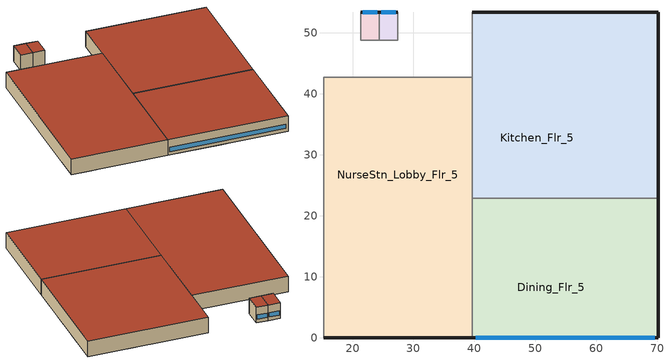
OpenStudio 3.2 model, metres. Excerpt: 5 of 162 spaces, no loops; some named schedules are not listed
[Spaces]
NurseStn_Lobby_Flr_5
 floor to NurseStn_Lobby_Flr_4: 39.62,42.67 39.62,10.67 28.96,10.67 28.96,19.81 15.24,19.81 15.24,42.67 z17.07
 floor to Corridor_SE_Flr_4: 39.62,10.67 39.62,0 28.96,0 28.96,4.57 15.24,4.57 15.24,10.67 z17.07
 floor to Lab_Flr_4: 28.96,19.81 28.96,10.67 15.24,10.67 15.24,19.81 z17.07
 floor to PatRoom1_8_Flr_4: 19.81,4.57 19.81,0 15.24,0 15.24,4.57 z17.07
 floor to PatRoom1_9_Flr_4: 24.38,4.57 24.38,0 19.81,0 19.81,4.57 z17.07
 floor to PatRoom1_10_Flr_4: 28.96,4.57 28.96,0 24.38,0 24.38,4.57 z17.07
 wall outside: 15.24,0 39.62,0 z17.07:21.34
 wall to Dining_Flr_5: 39.62,0 39.62,22.86 z17.07:21.34
 wall to Corridor_Flr_5: 39.62,42.67 15.24,42.67 15.24,0 z17.07:21.34
 wall to Kitchen_Flr_5: 39.62,22.86 39.62,42.67 z17.07:21.34
 roof outside: 39.62,0 39.62,42.67 15.24,42.67 15.24,0 z21.34
Dining_Flr_5
 floor to PatRoom3_2_Flr_4: 70.1,13.41 70.1,8.99 65.53,8.99 65.53,13.41 z17.07
 floor to Radiology_Flr_4: 60.96,22.86 60.96,19.81 39.62,19.81 39.62,22.86 z17.07
 floor to PatRoom1_1_Flr_4: 44.2,4.57 44.2,0 39.62,0 39.62,4.57 z17.07
 floor to Corridor_SE_Flr_4: 65.53,22.86 65.53,4.57 39.62,4.57 39.62,10.67 60.96,10.67 60.96,22.86 z17.07
 floor to NurseStn_Lobby_Flr_4: 60.96,19.81 60.96,10.67 39.62,10.67 39.62,19.81 z17.07
 floor to PatRoom2_Flr_4: 70.1,4.57 70.1,0 62.48,0 62.48,4.57 z17.07
 floor to PatRoom3_1_Flr_4: 70.1,8.99 70.1,4.57 65.53,4.57 65.53,8.99 z17.07
 floor to PatRoom1_5_Flr_4: 62.48,4.57 62.48,0 57.91,0 57.91,4.57 z17.07
 floor to PatRoom1_4_Flr_4: 57.91,4.57 57.91,0 53.34,0 53.34,4.57 z17.07
 floor to PatRoom1_2_Flr_4: 48.77,4.57 48.77,0 44.2,0 44.2,4.57 z17.07
 floor to PatRoom1_3_Flr_4: 53.34,4.57 53.34,0 48.77,0 48.77,4.57 z17.07
 floor to PatRoom3_5_Flr_4: 70.1,22.86 70.1,22.25 65.53,22.25 65.53,22.86 z17.07
 floor to PatRoom3_3_Flr_4: 70.1,17.83 70.1,13.41 65.53,13.41 65.53,17.83 z17.07
 floor to PatRoom3_4_Flr_4: 70.1,22.25 70.1,17.83 65.53,17.83 65.53,22.25 z17.07
 wall outside: 39.62,0 70.1,0 70.1,22.86 z17.07:21.34
 wall to Kitchen_Flr_5: 70.1,22.86 39.62,22.86 z17.07:21.34
 window: 40.2,0 69.53,0 z17.98:19.2
 roof outside: 70.1,0 70.1,22.86 39.62,22.86 39.62,0 z21.34
Kitchen_Flr_5
 floor to Corridor_NW_Flr_4: 65.53,48.77 65.53,42.67 39.62,42.67 39.62,48.77 z17.07
 floor to Radiology_Flr_4: 60.96,42.67 60.96,22.86 39.62,22.86 39.62,42.67 z17.07
 floor to PatRoom5_1_Flr_4: 44.2,53.34 44.2,48.77 39.62,48.77 39.62,53.34 z17.07
 floor to Corridor_SE_Flr_4: 65.53,42.67 65.53,22.86 60.96,22.86 60.96,42.67 z17.07
 floor to PatRoom4_Flr_4: 70.1,53.34 70.1,48.77 62.48,48.77 62.48,53.34 z17.07
 floor to PatRoom5_5_Flr_4: 62.48,53.34 62.48,48.77 57.91,48.77 57.91,53.34 z17.07
 floor to PatRoom3_5_Flr_4: 70.1,26.67 70.1,22.86 65.53,22.86 65.53,26.67 z17.07
 floor to PatRoom5_2_Flr_4: 48.77,53.34 48.77,48.77 44.2,48.77 44.2,53.34 z17.07
 floor to PatRoom5_3_Flr_4: 53.34,53.34 53.34,48.77 48.77,48.77 48.77,53.34 z17.07
 floor to PatRoom5_4_Flr_4: 57.91,53.34 57.91,48.77 53.34,48.77 53.34,53.34 z17.07
 floor to PatRoom3_7_Flr_4: 70.1,35.51 70.1,31.09 65.53,31.09 65.53,35.51 z17.07
 floor to PatRoom3_6_Flr_4: 70.1,31.09 70.1,26.67 65.53,26.67 65.53,31.09 z17.07
 floor to PatRoom3_8_Flr_4: 70.1,39.93 70.1,35.51 65.53,35.51 65.53,39.93 z17.07
 floor to PatRoom3_9_Flr_4: 70.1,44.35 70.1,39.93 65.53,39.93 65.53,44.35 z17.07
 floor to PatRoom3_10_Flr_4: 70.1,48.77 70.1,44.35 65.53,44.35 65.53,48.77 z17.07
 wall outside: 70.1,22.86 70.1,53.34 39.62,53.34 z17.07:21.34
 wall to Corridor_Flr_5: 39.62,53.34 39.62,42.67 z17.07:21.34
 roof outside: 70.1,22.86 70.1,53.34 39.62,53.34 39.62,22.86 z21.34
Office4_5_Flr_5
 floor to PatRoom5_9_Flr_4: 24.38,53.34 24.38,48.77 21.34,48.77 21.34,53.34 z17.07
 wall outside: 24.38,53.34 21.34,53.34 z17.07:21.34
 wall to Office4_6_Flr_5: 24.38,48.77 24.38,53.34 z17.07:21.34
 wall to Office4_4_Flr_5: 21.34,53.34 21.34,48.77 z17.07:21.34
 wall to Corridor_Flr_5: 21.34,48.77 24.38,48.77 z17.07:21.34
 window: 24.07,53.34 21.64,53.34 z17.98:19.2
 roof outside: 24.38,48.77 24.38,53.34 21.34,53.34 21.34,48.77 z21.34
Office4_6_Flr_5
 floor to PatRoom5_10_Flr_4: 27.43,53.34 27.43,48.77 24.38,48.77 24.38,53.34 z17.07
 wall outside: 27.43,53.34 24.38,53.34 z17.07:21.34
 wall to Corridor_Flr_5: 24.38,48.77 27.43,48.77 27.43,53.34 z17.07:21.34
 window: 27.12,53.34 24.69,53.34 z17.98:19.2
 roof outside: 27.43,48.77 27.43,53.34 24.38,53.34 24.38,48.77 z21.34
[Building]
Hospital: Default Construction Set=BTAP-Mass at hdd = 5000.0; Standards Number of Stories=6; Standards Number of Above Ground Stories=5; Standards Template=BTAP1980TO2010; Standards Building Type=Hospital
[Site]
Calgary Intl AP_AB_CAN: Latitude {deg}=51.114; Longitude {deg}=-114.02; Time Zone {hr}=-7; Elevation {m}=1084.1
[ClimateZones]
Climate Zone Institution Name 1=ASHRAE; Climate Zone Document Name 1=ANSI/ASHRAE Standard 169; Climate Zone Document Year 1=2006; Climate Zone Institution Name 2=CEC; Climate Zone Document Name 2=California Climate Zone Descriptions; Climate Zone Document Year 2=1995
[Site:WaterMainsTemperature]
Calculation Method=Correlation; Annual Average Outdoor Air Temperature {C}=5; Maximum Difference In Monthly Average Outdoor Air Temperatures {deltaC}=23.3
[Site:GroundTemperature:BuildingSurface]
19.527, 19.502, 19.536, 19.598, 20.002, 21.64, 22.225, 22.375, 21.449, 20.121, 19.802, 19.633
[SizingPeriod:DesignDay] Barometric Pressure {Pa}=88961; Sky Clearness=0; Rain Indicator=0; Snow Indicator=0; Day of Month=21; Daylight Saving Time Indicator=0; Humidity Indicating Type=Wetbulb; Dry-Bulb Temperature Range Modifier Type=DefaultMultipliers
Name | Maximum Dry-Bulb Temperature {C} | Daily Dry-Bulb Temperature Range {deltaC} | Humidity Indicating Conditions at Maximum Dry-Bulb | Wind Speed {m/s} | Wind Direction {deg} | Month | Day Type | Solar Model Indicator | ASHRAE Taub | ASHRAE Taud
Calgary Intl AP Ann Clg .4% Condns DB=>MWB | 28.5 | 12.1 | 16.1 | 4.5 | 160 | 7 | SummerDesignDay | ASHRAETau | 0.339 | 2.421
Calgary Intl AP Ann Htg 99.6% Condns DB | -28.5 | 0 | -28.5 | 2.9 | 200 | 1 | WinterDesignDay | ASHRAEClearSky
[Material:NoMass] Roughness=Smooth; Thermal Absorptance=0.9; Solar Absorptance=0.7
Name | Thermal Resistance {m2-K/W} | Visible Absorptance
Typical Carpet Pad; Typical Carpet Pad 1 | 0.21648 | 0.8
Typical Insulation 1 | 0.00118045 | 0.7
Typical Insulation 2 | 2.61923 | 0.7
Typical Insulation 3 | 4.40527 | 0.7
Typical Carpet Pad 2; Typical Carpet Pad 4 | 1.40895 | 0.8
Typical Carpet Pad 3 | 2.28697 | 0.8
Typical Insulation 4 | 0.338965 | 0.7
Typical Insulation 5 | 0.338983 | 0.7
[Material]
Name | Roughness | Thickness {m} | Conductivity {W/m-K} | Density {kg/m3} | Specific Heat {J/kg-K} | Thermal Absorptance | Solar Absorptance | Visible Absorptance
G05 25mm wood | MediumSmooth | 0.0254 | 0.15 | 608 | 1630 | 0.9 | 0.5 | 0.5
100mm Normalweight concrete floor 1 | MediumSmooth | 0.1016 | 2.31 | 2322 | 832
G01 13mm gypsum board 1 | Smooth | 0.0127 | 0.16 | 800 | 1090 | 0.9 | 0.7 | 0.5
4 in. Normalweight Concrete Floor 1 | MediumRough | 0.1016 | 2.31 | 2322 | 832 | 0.9 | 0.7 | 0.7
1IN Stucco 1 | Smooth | 0.0253 | 0.6918 | 1858 | 837 | 0.9 | 0.7 | 0.92
8IN CONCRETE HW RefBldg 1 | Rough | 0.2032 | 1.311 | 2240 | 836.8 | 0.9 | 0.7 | 0.7
1/2IN Gypsum 1 | Smooth | 0.0127 | 0.16 | 784.9 | 830 | 0.9 | 0.4 | 0.4
Metal Roof Surface 1; F08 Metal surface 1 | Smooth | 0.0008 | 45.28 | 7824 | 500 | 0.9 | 0.7 | 0.7
6 in. Normalweight Concrete Floor 1; 6 in. Normalweight Concrete Floor 2; 6 in. Normalweight Concrete Floor 3 | MediumRough | 0.1524 | 2.31 | 2322 | 832 | 0.9 | 0.7 | 0.7
[Construction]
BTAP-Int-Partition; BTAP-Int-Door: G05 25mm wood
BTAP-Int-Floor: 100mm Normalweight concrete floor 1, Typical Carpet Pad
BTAP-Int-Wall: G01 13mm gypsum board 1, G01 13mm gypsum board 1
BTAP-Int-Ceiling: Typical Carpet Pad, 100mm Normalweight concrete floor 1
BTAP-Int-Window: SimpleGlazing
BTAP-Ext-Floor-Mass:U-3.822: Typical Insulation 1, 4 in. Normalweight Concrete Floor 1, Typical Carpet Pad 1
BTAP-Ext-Wall-Mass:U-0.346: 1IN Stucco 1, 8IN CONCRETE HW RefBldg 1, Typical Insulation 2, 1/2IN Gypsum 1
BTAP-Ext-Roof-Metal:U-0.227: Metal Roof Surface 1, Typical Insulation 3
BTAP-Grnd-Floor-Mass:U-0.678: 6 in. Normalweight Concrete Floor 1, Typical Carpet Pad 2
BTAP-Grnd-Wall-Mass:U-0.425: 6 in. Normalweight Concrete Floor 2, Typical Carpet Pad 3
BTAP-Grnd-Roof-Mass:U-0.678: 6 in. Normalweight Concrete Floor 3, Typical Carpet Pad 4
BTAP-Ext-FixedWindow:U=0.295 SHGC=0.490; BTAP-Ext-GlassDoors:U=0.295 SHGC=0.490; BTAP-Ext-Skylights:U=0.295 SHGC=0.490; BTAP-Ext-DaylightDomes:U=0.295 SHGC=0.490; BTAP-Ext-DaylightDiffuser:U=0.295 SHGC=0.490: SimpleGlazing:U=0.295 SHGC=0.490
BTAP-Ext-Door:U-2.95: F08 Metal surface 1, Typical Insulation 4
BTAP-Ext-OverHeadDoor:U-2.95: Typical Insulation 5
[DefaultConstructionSet]
BTAP-Mass at hdd = 5000.0: Default Exterior Surface Constructions=BTAP-Mass at hdd = 5000.0; Default Interior Surface Constructions=Default Surface Constructions 2; Default Ground Contact Surface Constructions=BTAP-Mass at hdd = 5000.0 1; Default Exterior SubSurface Constructions=BTAP-Mass at hdd = 5000.0; Default Interior SubSurface Constructions=Default Sub Surface Constructions 2; Interior Partition Construction=BTAP-Int-Partition
[DefaultSurfaceConstructions]
Name | Floor Construction | Wall Construction | Roof Ceiling Construction
Default Surface Constructions 2 | BTAP-Int-Floor | BTAP-Int-Wall | BTAP-Int-Ceiling
BTAP-Mass at hdd = 5000.0 | BTAP-Ext-Floor-Mass:U-3.822 | BTAP-Ext-Wall-Mass:U-0.346 | BTAP-Ext-Roof-Metal:U-0.227
BTAP-Mass at hdd = 5000.0 1 | BTAP-Grnd-Floor-Mass:U-0.678 | BTAP-Grnd-Wall-Mass:U-0.425 | BTAP-Grnd-Roof-Mass:U-0.678
[DefaultSubSurfaceConstructions]
Name | Fixed Window Construction | Operable Window Construction | Door Construction | Glass Door Construction | Overhead Door Construction | Skylight Construction | Tubular Daylight Dome Construction | Tubular Daylight Diffuser Construction
Default Sub Surface Constructions 2 | BTAP-Int-Window | BTAP-Int-Window | BTAP-Int-Door
BTAP-Mass at hdd = 5000.0 | BTAP-Ext-FixedWindow:U=0.295 SHGC=0.490 | BTAP-Ext-FixedWindow:U=0.295 SHGC=0.490 | BTAP-Ext-Door:U-2.95 | BTAP-Ext-GlassDoors:U=0.295 SHGC=0.490 | BTAP-Ext-OverHeadDoor:U-2.95 | BTAP-Ext-Skylights:U=0.295 SHGC=0.490 | BTAP-Ext-DaylightDomes:U=0.295 SHGC=0.490 | BTAP-Ext-DaylightDiffuser:U=0.295 SHGC=0.490
[WindowMaterial:SimpleGlazingSystem] Solar Heat Gain Coefficient=0.49; Visible Transmittance=0.21
Name | U-Factor {W/m2-K}
SimpleGlazing | 2.2
SimpleGlazing:U=0.295 SHGC=0.490 | 2.95
[DesignSpecification:OutdoorAir] Outdoor Air Method=Sum
Name | Outdoor Air Flow per Person {m3/s-person}
Space Function Dining - bar lounge/leisure Ventilation | 0.152405
Space Function Food preparation Ventilation | 0.0304482
Space Function Hospital - nurses station Ventilation | 0.0913447
Space Function Office - enclosed Ventilation | 0.0101494
[ShadingControl]
Shading Control 1: Shading Type=InteriorBlind; Multiple Surface Control Type=Sequential
[BuildingStory]
Building Story 6: Nominal Z Coordinate {m}=0; Nominal Floor to Floor Height {m}=4.2672
[Space] Building Story=Building Story 6
Name | Space Type | Thermal Zone
NurseStn_Lobby_Flr_5 | Space Function Hospital - nurses station | ALL_ST=Hospital - nurses station_FL=Building Story 6_SCH=H
Dining_Flr_5 | Space Function Dining - bar lounge/leisure | ALL_ST=Dining - bar lounge/leisure_FL=Building Story 6_SCH=B
Kitchen_Flr_5 | Space Function Food preparation | ALL_ST=Food preparation_FL=Building Story 6_SCH=B
Office4_5_Flr_5; Office4_6_Flr_5 | Space Function Office - enclosed | ALL_ST=Office - enclosed_FL=Building Story 6_SCH=A
[SpaceType] Standards Building Type=Space Function
Name | Default Schedule Set | Design Specification Outdoor Air Object | Standards Space Type
Space Function Dining - bar lounge/leisure | Space Function Dining - bar lounge/leisure Schedule Set | Space Function Dining - bar lounge/leisure Ventilation | Dining - bar lounge/leisure
Space Function Hospital - nurses station | Space Function Hospital - nurses station Schedule Set | Space Function Hospital - nurses station Ventilation | Hospital - nurses station
Space Function Food preparation | Space Function Food preparation Schedule Set | Space Function Food preparation Ventilation | Food preparation
Space Function Office - enclosed | Space Function Office - enclosed Schedule Set | Space Function Office - enclosed Ventilation | Office - enclosed
[People:Definition] Number of People Calculation Method=People/Area; Fraction Radiant=0.3
Name | People per Space Floor Area {person/m2}
Space Function Dining - bar lounge/leisure People Definition | 0.0999967
Space Function Food preparation People Definition; Space Function Hospital - nurses station People Definition; Space Function Office - enclosed People Definition | 0.0500522
[People] Work Efficiency Schedule=Work Efficiency Schedule; Clothing Insulation Schedule=Clothing Schedule; Air Velocity Schedule=Air Velocity Schedule; Multiplier=1
Name | People Definition | Space or SpaceType
Space Function Dining - bar lounge/leisure People | Space Function Dining - bar lounge/leisure People Definition | Space Function Dining - bar lounge/leisure
Space Function Food preparation People | Space Function Food preparation People Definition | Space Function Food preparation
Space Function Hospital - nurses station People | Space Function Hospital - nurses station People Definition | Space Function Hospital - nurses station
Space Function Office - enclosed People | Space Function Office - enclosed People Definition | Space Function Office - enclosed
[Lights:Definition] Design Level Calculation Method=Watts/Area; Fraction Radiant=0.5; Fraction Visible=0.2
Name | Watts per Space Floor Area {W/m2}
Space Function Dining - bar lounge/leisure Lights Definition | 14.0999
Space Function Food preparation Lights Definition | 10.6999
Space Function Hospital - nurses station Lights Definition | 9.39992
Space Function Office - enclosed Lights Definition | 11.8999
[Lights] Fraction Replaceable=1
Name | Lights Definition | Space or SpaceType
Space Function Dining - bar lounge/leisure Lights | Space Function Dining - bar lounge/leisure Lights Definition | Space Function Dining - bar lounge/leisure
Space Function Food preparation Lights | Space Function Food preparation Lights Definition | Space Function Food preparation
Space Function Hospital - nurses station Lights | Space Function Hospital - nurses station Lights Definition | Space Function Hospital - nurses station
Space Function Office - enclosed Lights | Space Function Office - enclosed Lights Definition | Space Function Office - enclosed
[ElectricEquipment:Definition] Design Level Calculation Method=Watts/Area; Fraction Radiant=0.5
Name | Watts per Space Floor Area {W/m2}
Space Function Dining - bar lounge/leisure Elec Equip Definition | 0.999992
Space Function Food preparation Elec Equip Definition | 9.99992
Space Function Hospital - nurses station Elec Equip Definition | 2.49998
Space Function Office - enclosed Elec Equip Definition | 7.49994
[ElectricEquipment]
Name | Electric Equipment Definition | Space or SpaceType
Space Function Dining - bar lounge/leisure Elec Equip | Space Function Dining - bar lounge/leisure Elec Equip Definition | Space Function Dining - bar lounge/leisure
Space Function Food preparation Elec Equip | Space Function Food preparation Elec Equip Definition | Space Function Food preparation
Space Function Hospital - nurses station Elec Equip | Space Function Hospital - nurses station Elec Equip Definition | Space Function Hospital - nurses station
Space Function Office - enclosed Elec Equip | Space Function Office - enclosed Elec Equip Definition | Space Function Office - enclosed
[DefaultScheduleSet] People Activity Level Schedule=NECB-Activity; Infiltration Schedule=Always On
Name | Number of People Schedule | Lighting Schedule | Electric Equipment Schedule
Space Function Dining - bar lounge/leisure Schedule Set; Space Function Food preparation Schedule Set | NECB-B-Occupancy | NECB-B-Lighting | NECB-B-Electric-Equipment
Space Function Hospital - nurses station Schedule Set | NECB-H-Occupancy | NECB-H-Lighting | NECB-H-Electric-Equipment
Space Function Office - enclosed Schedule Set | NECB-A-Occupancy | NECB-A-Lighting | NECB-A-Electric-Equipment
[ThermostatSetpoint:DualSetpoint]
Name | Heating Setpoint Temperature Schedule | Cooling Setpoint Temperature Schedule
Space Function Office - enclosed Thermostat 39 | NECB-A-Thermostat Setpoint-Heating | NECB-A-Thermostat Setpoint-Cooling
Space Function Food preparation Thermostat 3; Space Function Dining - bar lounge/leisure Thermostat 3 | NECB-B-Thermostat Setpoint-Heating | NECB-B-Thermostat Setpoint-Cooling
Space Function Hospital - nurses station Thermostat 18 | NECB-H-Thermostat Setpoint-Heating | NECB-H-Thermostat Setpoint-Cooling
[SpaceInfiltration:DesignFlowRate] Schedule=Always On Discrete; Design Flow Rate Calculation Method=Flow/ExteriorArea; Flow per Exterior Surface Area {m3/s-m2}=0.001116; Constant Term Coefficient=0; Temperature Term Coefficient=0; Velocity Term Coefficient=0.224; Velocity Squared Term Coefficient=0
Name | Space or SpaceType
Dining_Flr_5 Infiltration | Dining_Flr_5
Kitchen_Flr_5 Infiltration | Kitchen_Flr_5
NurseStn_Lobby_Flr_5 Infiltration | NurseStn_Lobby_Flr_5
Office4_5_Flr_5 Infiltration | Office4_5_Flr_5
Office4_6_Flr_5 Infiltration | Office4_6_Flr_5
[ThermalZone] Use Ideal Air Loads=No
Name | Thermostat
ALL_ST=Office - enclosed_FL=Building Story 6_SCH=A | Space Function Office - enclosed Thermostat 39
ALL_ST=Food preparation_FL=Building Story 6_SCH=B | Space Function Food preparation Thermostat 3
ALL_ST=Hospital - nurses station_FL=Building Story 6_SCH=H | Space Function Hospital - nurses station Thermostat 18
ALL_ST=Dining - bar lounge/leisure_FL=Building Story 6_SCH=B | Space Function Dining - bar lounge/leisure Thermostat 3
[Foundation:Kiva]
Bldg Kiva Foundation: Wall Height Above Grade {m}=0; Wall Depth Below Slab {m}=0
[Foundation:Kiva:Settings]

[Schedule:Ruleset]
Clothing Schedule: Default Day Schedule=Clothing Schedule Default Winter Clothes
Air Velocity Schedule: Default Day Schedule=Air Velocity Schedule Default
Work Efficiency Schedule: Default Day Schedule=Work Efficiency Schedule Default
NECB-B-Occupancy: Default Day Schedule=NECB-B-Occupancy Default
NECB-Activity: Default Day Schedule=NECB-Activity Default; Summer Design Day Schedule=NECB-Activity Summer Design Day; Winter Design Day Schedule=NECB-Activity Winter Design Day
NECB-B-Lighting: Default Day Schedule=NECB-B-Lighting Default
NECB-B-Electric-Equipment: Default Day Schedule=NECB-B-Electric-Equipment Default
Always On: Default Day Schedule=Always On Default
NECB-B-Thermostat Setpoint-Heating: Default Day Schedule=NECB-B-Thermostat Setpoint-Heating Default
NECB-B-Thermostat Setpoint-Cooling: Default Day Schedule=NECB-B-Thermostat Setpoint-Cooling Default
NECB-H-Occupancy: Default Day Schedule=NECB-H-Occupancy Default
NECB-H-Lighting: Default Day Schedule=NECB-H-Lighting Default
NECB-H-Electric-Equipment: Default Day Schedule=NECB-H-Electric-Equipment Default
NECB-H-Thermostat Setpoint-Heating: Default Day Schedule=NECB-H-Thermostat Setpoint-Heating Default
NECB-H-Thermostat Setpoint-Cooling: Default Day Schedule=NECB-H-Thermostat Setpoint-Cooling Default
NECB-A-Occupancy: Default Day Schedule=NECB-A-Occupancy Default
NECB-A-Lighting: Default Day Schedule=NECB-A-Lighting Default
NECB-A-Electric-Equipment: Default Day Schedule=NECB-A-Electric-Equipment Default
NECB-A-Thermostat Setpoint-Heating: Default Day Schedule=NECB-A-Thermostat Setpoint-Heating Default
NECB-A-Thermostat Setpoint-Cooling: Default Day Schedule=NECB-A-Thermostat Setpoint-Cooling Default
[Schedule:Day]
NECB-B-Occupancy Default: 1, 0, 0.3, 2, 0, 0.1, 9, 0, 0, 10, 0, 0.1, 11, 0, 0.2, 12, 0, 0.5, 13, 0, 0.9, 14, 0, 0.8, 15, 0, 0.5, 17, 0, 0.2, 18, 0, 0.3, 19, 0, 0.6, 22, 0, 0.9, 23, 0, 0.6, 24, 0, 0.4
NECB-Activity Default; NECB-Activity Winter Design Day; NECB-Activity Summer Design Day: 24, 0, 130
NECB-B-Lighting Default; NECB-B-Electric-Equipment Default: 1, 0, 0.9, 2, 0, 0.5, 9, 0, 0.1, 10, 0, 0.5, 11, 0, 0.7, 24, 0, 0.9
NECB-B-Thermostat Setpoint-Heating Default: 2, 0, 22, 8, 0, 18, 9, 0, 20, 24, 0, 22
NECB-B-Thermostat Setpoint-Cooling Default: 1, 0, 24, 8, 0, 35, 24, 0, 24
NECB-H-Thermostat Setpoint-Heating Default: 1, 0, 22, 7, 0, 18, 8, 0, 20, 24, 0, 22
NECB-H-Thermostat Setpoint-Cooling Default: 24, 0, 24
NECB-A-Thermostat Setpoint-Heating Default: 6, 0, 18, 7, 0, 20, 21, 0, 22, 24, 0, 18
NECB-A-Thermostat Setpoint-Cooling Default: 6, 0, 35, 21, 0, 24, 24, 0, 35
[Schedule:Rule] Date Specification Type=DateRange; Start Month=1; Start Day=1; End Month=12; End Day=31
Name | Schedule Ruleset | Rule Order | Day Schedule | Apply Monday | Apply Tuesday | Apply Wednesday | Apply Thursday | Apply Friday | Apply Saturday | Apply Sunday
Schedule Rule 2 | NECB-B-Occupancy | 2 | NECB-B-Occupancy Default|Wkdy Day | Yes | Yes | Yes | Yes | Yes
Schedule Rule 3 | NECB-B-Occupancy | 1 | NECB-B-Occupancy Sat Day |  |  |  |  |  | Yes
Schedule Rule 4 | NECB-B-Occupancy | 0 | NECB-B-Occupancy Sun|Hol Day |  |  |  |  |  |  | Yes
Schedule Rule 5 | NECB-B-Lighting | 2 | NECB-B-Lighting Default|Wkdy Day | Yes | Yes | Yes | Yes | Yes
Schedule Rule 6 | NECB-B-Lighting | 1 | NECB-B-Lighting Sat Day |  |  |  |  |  | Yes
Schedule Rule 7 | NECB-B-Lighting | 0 | NECB-B-Lighting Sun|Hol Day |  |  |  |  |  |  | Yes
Schedule Rule 8 | NECB-B-Electric-Equipment | 2 | NECB-B-Electric-Equipment Default|Wkdy Day | Yes | Yes | Yes | Yes | Yes
Schedule Rule 9 | NECB-B-Electric-Equipment | 1 | NECB-B-Electric-Equipment Sat Day |  |  |  |  |  | Yes
Schedule Rule 11 | NECB-B-Thermostat Setpoint-Heating | 2 | NECB-B-Thermostat Setpoint-Heating Default|Wkdy Day | Yes | Yes | Yes | Yes | Yes
Schedule Rule 12 | NECB-B-Thermostat Setpoint-Heating | 1 | NECB-B-Thermostat Setpoint-Heating Sat Day |  |  |  |  |  | Yes
Schedule Rule 13 | NECB-B-Thermostat Setpoint-Heating | 0 | NECB-B-Thermostat Setpoint-Heating Sun|Hol Day |  |  |  |  |  |  | Yes
Schedule Rule 14 | NECB-B-Thermostat Setpoint-Cooling | 2 | NECB-B-Thermostat Setpoint-Cooling Default|Wkdy Day | Yes | Yes | Yes | Yes | Yes
Schedule Rule 15 | NECB-B-Thermostat Setpoint-Cooling | 1 | NECB-B-Thermostat Setpoint-Cooling Sat Day |  |  |  |  |  | Yes
Schedule Rule 16 | NECB-B-Thermostat Setpoint-Cooling | 0 | NECB-B-Thermostat Setpoint-Cooling Sun|Hol Day |  |  |  |  |  |  | Yes
Schedule Rule 26 | NECB-H-Thermostat Setpoint-Heating | 2 | NECB-H-Thermostat Setpoint-Heating Default|Wkdy Day | Yes | Yes | Yes | Yes | Yes
Schedule Rule 27 | NECB-H-Thermostat Setpoint-Heating | 1 | NECB-H-Thermostat Setpoint-Heating Sat Day |  |  |  |  |  | Yes
Schedule Rule 28 | NECB-H-Thermostat Setpoint-Heating | 0 | NECB-H-Thermostat Setpoint-Heating Sun|Hol Day |  |  |  |  |  |  | Yes
Schedule Rule 29 | NECB-H-Thermostat Setpoint-Cooling | 2 | NECB-H-Thermostat Setpoint-Cooling Default|Wkdy Day | Yes | Yes | Yes | Yes | Yes
Schedule Rule 30 | NECB-H-Thermostat Setpoint-Cooling | 1 | NECB-H-Thermostat Setpoint-Cooling Sat Day |  |  |  |  |  | Yes
Schedule Rule 31 | NECB-H-Thermostat Setpoint-Cooling | 0 | NECB-H-Thermostat Setpoint-Cooling Sun|Hol Day |  |  |  |  |  |  | Yes
Schedule Rule 56 | NECB-A-Thermostat Setpoint-Heating | 2 | NECB-A-Thermostat Setpoint-Heating Default|Wkdy Day | Yes | Yes | Yes | Yes | Yes
Schedule Rule 57 | NECB-A-Thermostat Setpoint-Heating | 1 | NECB-A-Thermostat Setpoint-Heating Sat Day |  |  |  |  |  | Yes
Schedule Rule 58 | NECB-A-Thermostat Setpoint-Heating | 0 | NECB-A-Thermostat Setpoint-Heating Sun|Hol Day |  |  |  |  |  |  | Yes
Schedule Rule 59 | NECB-A-Thermostat Setpoint-Cooling | 2 | NECB-A-Thermostat Setpoint-Cooling Default|Wkdy Day | Yes | Yes | Yes | Yes | Yes
Schedule Rule 60 | NECB-A-Thermostat Setpoint-Cooling | 1 | NECB-A-Thermostat Setpoint-Cooling Sat Day |  |  |  |  |  | Yes
Schedule Rule 61 | NECB-A-Thermostat Setpoint-Cooling | 0 | NECB-A-Thermostat Setpoint-Cooling Sun|Hol Day |  |  |  |  |  |  | Yes
[Schedule:Constant]
Always On Discrete: Value=1
